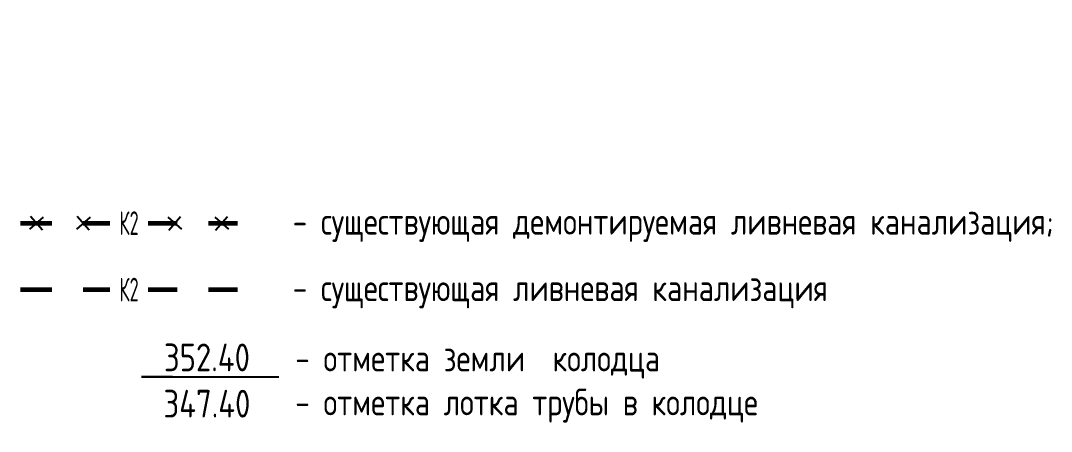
# Model space of a CAD drawing. Header units: millimetres. Extents: x 41457877 to 42425270, y 23449202 to 23618600.
# Drawn here: x 42046170 to 42092595, y 23517894 to 23536410 of the extents above; entities that cross this region are included whole.
import ezdxf
from ezdxf import colors
from ezdxf.entities.mleader import LeaderData, LeaderLine
from ezdxf.math import Vec2, Vec3

# ---------------------------------------------------------------- set-up
doc = ezdxf.new("R2010")
doc.units = ezdxf.units.MM
doc.set_wipeout_variables(frame=1)
doc.linetypes.add('Штриховая', pattern=[2822.222233, 1411.111116, -1411.111116])
for name, color, linetype, lineweight in [('Text blocks_Ном._пера__28', 7, 'Continuous', 13), ('В1', 140, 'Continuous', 40), ('ВК_Текст', 7, 'Continuous', 25), ('Труба К2', 7, 'Continuous', 60)]:
    doc.layers.add(name, color=color, linetype=linetype, lineweight=lineweight)
doc.styles.add('GOST 2.304', font='GOST_type.ttf')
doc.styles.add('GOST_100', font='cs_gost2304.shx', dxfattribs={"width": 0.7, "height": 300})

# ---------------------------------------------------------------- blocks, each defined once
blk = doc.blocks.new('*U9')
at = {"color": 255}
blk.add_wipeout([(-200, 125), (200, 125), (200, -125), (-200, -125)], dxfattribs=at)
at = {"layer": 'ВК_Текст', "insert": (0, 0), "char_height": 250, "attachment_point": 5, "style": 'GOST_100'}
blk.add_mtext('К2', dxfattribs=at)
blk = doc.blocks.new('_None')

msp = doc.modelspace()

# ---------------------------------------------------------------- linework, layer by layer
for p, q in [((42047189.635, 23527546.51, 72631.988), (42046574.265, 23527012.491, -72639.161)), ((42047148.959, 23526971.815, 72631.988), (42046614.94, 23527587.185, -72639.161)), ((42049298.758, 23527546.51, 72643.822), (42048683.388, 23527012.491, -72627.327)), ((42049258.083, 23526971.815, 72643.822), (42048724.063, 23527587.185, -72627.327)), ((42052802.97, 23527546.51, 72643.822), (42053418.341, 23527012.491, -72627.327)), ((42052843.646, 23526971.815, 72643.822), (42053377.665, 23527587.185, -72627.327)), ((42054912.094, 23527546.51, 72631.988), (42055527.464, 23527012.491, -72639.161)), ((42054952.769, 23526971.815, 72631.988), (42055486.788, 23527587.185, -72639.161))]:
    msp.add_line(p, q)
at = {"layer": 'Труба К2', "linetype": 'Штриховая'}
for p, q in [((42046170.107, 23527279.535), (42055931.622, 23527279.535)), ((42046170.107, 23524284.653), (42055931.622, 23524284.653))]:
    msp.add_line(p, q, dxfattribs=at)

# ---------------------------------------------------------------- texts
at = {"layer": 'Text blocks_Ном._пера__28', "style": 'GOST 2.304'}
for s, p in [('- существующая демонтируемая ливневая канализация;', (42058422.544, 23526761.991)), ('- существующая ливневая канализация', (42058422.544, 23523767.109)), ('- отметка земли  колодца', (42058537.383, 23520597.712)), ('- отметка лотка трубы в колодце', (42058537.383, 23518618.192))]:
    msp.add_text(s, height=1200, dxfattribs=at).set_placement(p)

# ---------------------------------------------------------------- leaders
at = {"layer": 'В1', "color": 0, "linetype": 'ByBlock', "lineweight": -3}
ml = msp.add_multileader_mtext('Standard', dxfattribs=at)
ml.set_content('{\\C0;352.40\\P347.40}', color=5, style='GOST 2.304')
ml.set_leader_properties(lineweight=-3)
ml.set_arrow_properties(name='NONE')
ml.build(insert=Vec2(0, 0))
ml.multileader.update_dxf_attribs({"text_left_attachment_type": 6, "text_right_attachment_type": 6, "dogleg_length": 1, "arrow_head_size": 1000, "scale": 500})
ctx = ml.context
ctx.base_point, ctx.scale, ctx.char_height, ctx.arrow_head_size, ctx.landing_gap_size, ctx.plane_origin = Vec3(42051636.659, 23520352.996), 500, 1250, 1000, 900, Vec3(42058528.677, 23498564.328)
ctx.left_attachment, ctx.right_attachment, ctx.text_align_type = 6, 6, 1
notes = []
notes.append((ctx, [(0, (1, 1, 0), (42051616.57, 23520352.996), (1, 0), 20.089, [(0, [(42053016.57, 23520352.996)], 0, [])])]))
ctx.mtext.insert, ctx.mtext.alignment, ctx.mtext.flow_direction = Vec3(42054561.659, 23521852.996), 2, 5
ctx.mtext.has_bg_fill, ctx.mtext.bg_color, ctx.mtext.bg_scale_factor, ctx.mtext.bg_transparency, ctx.mtext.use_window_bg_color = 1, -1027028792, 1.5, 0, 1
for ctx, leaders in notes:
    for number, flags, end, landing, length, lines in leaders:
        leader = LeaderData()
        leader.index, (leader.has_last_leader_line, leader.has_dogleg_vector, leader.attachment_direction) = number, flags
        leader.last_leader_point, leader.dogleg_vector, leader.dogleg_length = Vec3(end), Vec3(landing), length
        for number, points, colour, breaks in lines:
            line = LeaderLine()
            line.index, line.vertices, line.color, line.breaks = number, Vec3.list(points), colors.encode_raw_color(colour), breaks
            leader.lines.append(line)
        ctx.leaders.append(leader)

# ---------------------------------------------------------------- next in the draw order: block references
at = {"layer": 'ВК_Текст', "xscale": 4.266666666666672, "yscale": 4.266666666666672, "zscale": 4.266666666666672}
for p in [(42051050.864, 23527279.535), (42051050.864, 23524284.653)]:
    msp.add_blockref('*U9', p, dxfattribs=at)

doc.saveas('drawing.dxf')
